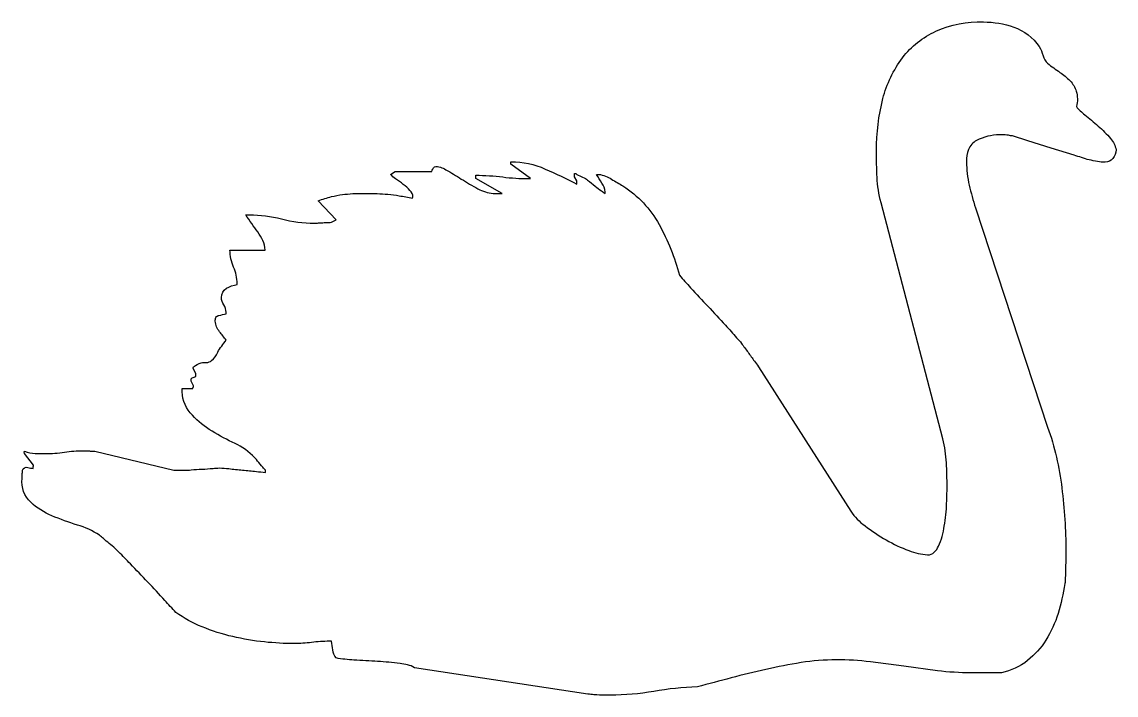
# Model space of a CAD drawing. Extents: x -14 to 201, y 52 to 185.
import ezdxf

# ---------------------------------------------------------------- set-up
doc = ezdxf.new("R2010")
doc.units = 0

msp = doc.modelspace()

# ---------------------------------------------------------------- linework, layer by layer
at = {"layer": '_____1', "color": 0}
msp.add_lwpolyline([(121.1748, 128.645, -0.00258), (124.6165, 124.9465, -0.01094), (126.815, 122.439, -0.07376), (127.7664, 121.344, -0.0056), (129.0596, 119.6077, -0.00361), (130.2972, 117.8704, 0.01744), (131.1292, 116.7783), (149.2219, 88.3736, 0.09876), (152.0414, 85.4952, 0.03434), (156.1876, 82.711, 0.03981), (160.6341, 80.6148, 0.06686), (164.3293, 79.786, 0.19693), (165.632, 80.3079, 0.11134), (166.446, 81.4815, 0.07747), (167.5999, 85.4501, 0.03093), (168.0611, 89.9269, 0.00734), (168.14, 93.1238, 0.01306), (168.016, 97.872, 0.04382), (167.3147, 102.6223), (155.1931, 149.0123, -0.05706), (154.4015, 153.9869, -0.01444), (154.2874, 159.2435, -0.06036), (155.5269, 169.4732, -0.09497), (159.3894, 177.5007, -0.12372), (165.9444, 182.7106, -0.12071), (175.2765, 184.5368, -0.08346), (181.2529, 183.5322, -0.15848), (186.2294, 179.693, -0.07641), (186.9859, 177.9134, 0.15551), (187.8949, 176.4072, 0.01698), (190.3002, 174.6295, -0.04763), (192.2909, 172.9873, -0.10937), (193.5019, 170.9276, -0.14421), (193.5356, 167.9152, 0.07726), (195.1978, 166.3148, -0.00597), (197.8128, 164.0845, -0.03553), (200.2632, 161.6121, -0.12472), (201.3382, 159.4213, -0.17535), (200.7178, 157.6854, -0.21216), (199.1778, 156.9575, -0.04588), (197.6835, 157.0949, 0.02511), (196.0265, 157.4087, 0.01422), (193.0759, 158.3244), (188.5559, 159.7417), (183.9901, 161.2028), (181.0081, 162.157, -0.05223), (180.1727, 162.2545, 0.03601), (178.9332, 162.3434), (178.4335, 162.3434, 0.1201), (173.9467, 161.2499, 0.17482), (172.3658, 159.4509, 0.11203), (171.9607, 157.0564, 0.05825), (172.5009, 152.4355, 0.01941), (173.7018, 148.0058), (187.8954, 104.9049, -0.0561), (190.6758, 92.9393, -0.0316), (191.4608, 80.5225), (191.4613, 79.2393, -0.01447), (191.4204, 77.8267, 0.01198), (191.3804, 76.3238, -0.01718), (191.3348, 74.9973, 0.01246), (191.2963, 74.1268, -0.0297), (189.9313, 68.2379, -0.06494), (187.5645, 63.0284, -0.08176), (183.9549, 59.0161, -0.11745), (178.8429, 56.5961), (173.9472, 56.5961), (172.8665, 56.5961, -0.03056), (166.2297, 57.0021), (159.6343, 57.8774), (153.0764, 58.7379, 0.0332), (146.3973, 59.1487, 0.0395), (139.4686, 58.6005, 0.01608), (132.5817, 57.2835, 0.00843), (125.7334, 55.5962, -0.00436), (119.1018, 53.857, 0.03342), (110.5475, 52.9413, -0.04259), (102.0033, 52.2115), (100.9216, 52.2115, -0.02142), (98.803, 52.3023, 0.00532), (97.6001, 52.3912), (63.5723, 57.5988, 0.10813), (62.186, 58.1511, 0.0298), (60.712, 58.4227, 0.01559), (56.3141, 58.8316, -0.00469), (51.668, 59.1102, -0.03146), (48.1392, 59.5144, -0.10331), (47.5154, 61.1128, -0.01922), (47.2302, 62.8002), (46.8127, 62.8002, 0.03196), (43.3272, 62.5772, -0.03784), (39.924, 62.3456, -0.02758), (34.1187, 62.6661, -0.0322), (27.8523, 63.7159, -0.04237), (21.8394, 65.64, -0.05669), (16.6902, 68.4747, -0.003), (14.5265, 70.8429, 0.00578), (11.1755, 74.4506, -0.00381), (7.7689, 78.0079, 0.00545), (5.4863, 80.3428), (4.7864, 81.0236, 0.01898), (3.6159, 82.0268, -0.00285), (2.4567, 82.9863, 0.00803), (1.6684, 83.6253, 0.08268), (-2.6472, 85.6364, -0.01812), (-7.6656, 87.4579, -0.08668), (-11.82, 90.1128, -0.2303), (-13.5174, 94.7708, -0.02731), (-13.4756, 95.5942, 0.00748), (-13.437, 96.4111, -0.40534), (-12.3582, 96.9611, 0.01878), (-11.3622, 96.7752, 0.02064), (-11.2752, 97.4176), (-13.0205, 99.6969), (-13.0999, 100.0644), (-13.0205, 100.0644), (-13.0205, 100.1566, 0.07271), (-10.9462, 99.6969), (-8.9555, 99.6969, 0.03644), (-5.1833, 99.9722, -0.03636), (-1.4895, 100.247), (-0.8186, 100.247, -0.03206), (-0.1145, 100.2018, 0.04385), (0.4223, 100.1566), (0.7579, 100.1566), (16.2695, 96.4111), (17.189, 96.4111), (18.4313, 96.4111, 0.03033), (19.6774, 96.4966, -0.02105), (21.8393, 96.6374, 0.01401), (23.9931, 96.7752, -0.01393), (25.2445, 96.8623, -0.03743), (27.0607, 96.7334, 0.00652), (29.7983, 96.4581, -0.00504), (32.5017, 96.1828, -0.00887), (34.2847, 95.9518), (34.2851, 96.4111, -0.03115), (33.7883, 96.9997, 0.00617), (32.7471, 98.2358, 0.02338), (31.712, 99.3313, 0.08542), (27.7653, 101.9396, -0.03357), (23.2452, 104.4438, -0.0696), (19.5115, 107.6858, -0.19232), (17.9349, 112.4879), (20.0165, 112.4879, -0.16032), (20.0916, 112.7161, 0.19655), (20.1705, 113.0313), (19.6775, 113.9489), (19.6775, 114.2171), (19.6775, 114.4015, -0.1892), (20.0916, 114.6279), (20.5884, 114.8646), (20.5884, 115.0405), (20.5884, 115.4114), (20.1705, 116.3138), (20.0921, 116.5016, -0.13894), (20.1705, 116.7783, -0.09526), (21.6667, 117.5547, -0.00877), (22.7403, 117.6037, 0.18725), (23.6627, 117.966, 0.14994), (24.9074, 119.6077, -0.07157), (25.6905, 120.8405, -0.01115), (26.5643, 121.9745, 0.01218), (25.2797, 123.63, -0.14374), (24.4091, 125.7234, -0.10415), (24.5601, 126.4546, -0.23905), (25.1589, 126.8673, 0.02686), (26.5643, 127.1906), (26.5643, 127.4626, 0.1544), (26.1084, 128.9236, -0.1618), (25.6553, 130.3842, -0.24893), (26.6114, 132.2028, -0.0619), (28.7248, 132.9421), (28.7253, 133.12, 0.11208), (28.0121, 136.3202, -0.08709), (27.3056, 139.7002), (34.2015, 139.7002, 0.11116), (33.7883, 141.5701, 0.04034), (32.7889, 143.2541, 0.00911), (31.5813, 144.8997, -0.03098), (30.464, 146.6374), (31.1301, 146.6374, -0.06488), (37.4383, 145.8154, 0.06416), (43.9092, 144.9933, 0.02382), (44.6975, 145.0371, -0.0247), (45.8214, 145.0875, 0.02402), (46.7305, 145.1312, 0.02572), (47.2302, 145.1764), (48.1392, 145.6376), (44.6556, 149.3812, -0.02197), (47.2687, 150.2014, -0.02501), (49.3939, 150.6107, -0.0163), (51.4217, 150.7933, -0.01115), (53.7899, 150.8337, -0.00825), (56.239, 150.7933, -0.00811), (58.3504, 150.6592, -0.01771), (60.5508, 150.3811, -0.00514), (63.1658, 149.928, -0.19832), (63.2414, 150.1111, 0.20951), (62.6694, 151.3891, 0.04772), (61.3377, 152.62, 0.01607), (59.8434, 153.7188, -0.06125), (58.8501, 154.5826), (59.7563, 155.1275), (66.977, 155.1275, -0.16252), (67.1462, 155.6343, -0.13544), (67.4733, 156.0418, -0.18186), (68.6432, 155.9899, -0.06286), (69.7222, 155.4931, -0.01159), (72.7432, 153.6665, 0.0151), (76.0238, 151.7513, 0.10069), (79.0111, 150.8337), (80.754, 150.8337), (75.6149, 153.7587), (75.6149, 154.3996, -0.03102), (80.8815, 154.0725, 0.03439), (85.9802, 153.7587), (86.3177, 153.7587), (82.5037, 156.5933), (82.5037, 157.0564, -0.10467), (89.2223, 155.6343, -0.01805), (95.4502, 152.6671), (95.4506, 153.0327), (95.4506, 153.3027), (94.949, 154.1248), (94.949, 154.7671, -0.17821), (95.4502, 154.5826), (97.1042, 153.7587, -0.01121), (97.8973, 153.1734), (99.0545, 152.2544, 0.01888), (100.2607, 151.3434, 0.01354), (101.0086, 150.8337), (101.0091, 151.1057, 0.18514), (100.3344, 152.8449, 0.00682), (99.2642, 154.5826), (99.5162, 154.5826), (99.761, 154.5826, -0.1114), (102.2481, 153.6213, -0.00817), (104.4889, 152.2948, -0.12308), (111.584, 144.7585, -0.058), (115.6092, 134.7637, 0.02053), (117.7729, 132.3031, 0.00698), (121.1747, 128.6451)], format="xyb", dxfattribs=at)

doc.saveas('drawing.dxf')
